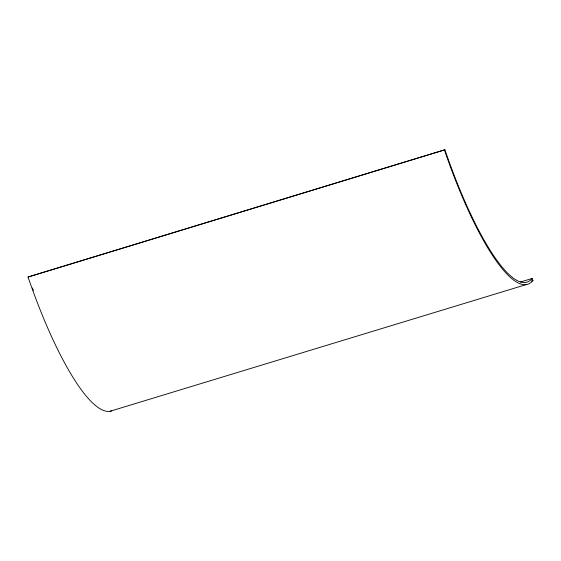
<?xml version="1.0" encoding="UTF-8"?>
<svg xmlns="http://www.w3.org/2000/svg" width="561" height="561" viewBox="0 0 561 561"><rect width="100%" height="100%" fill="white"/><g stroke="black" fill="none" stroke-linecap="round" stroke-linejoin="round"><path stroke-width="0.84" d="M111.744 410.799A178.903 41.023 73.1 0 1 28.05 277.022L444.908 149.78A176.659 40.511 73.1 0 0 532.228 278.431L532.95 280.535L531.274 281.04M28.05 277.022L444.908 149.78M520.496 282.001L532.228 278.431M110.208 411.22L526.681 284.448M33.344 290.423A176.659 40.511 73.1 0 1 32.461 287.996M532.95 280.535A178.903 41.023 73.1 0 1 444.522 150.243"/></g></svg>
